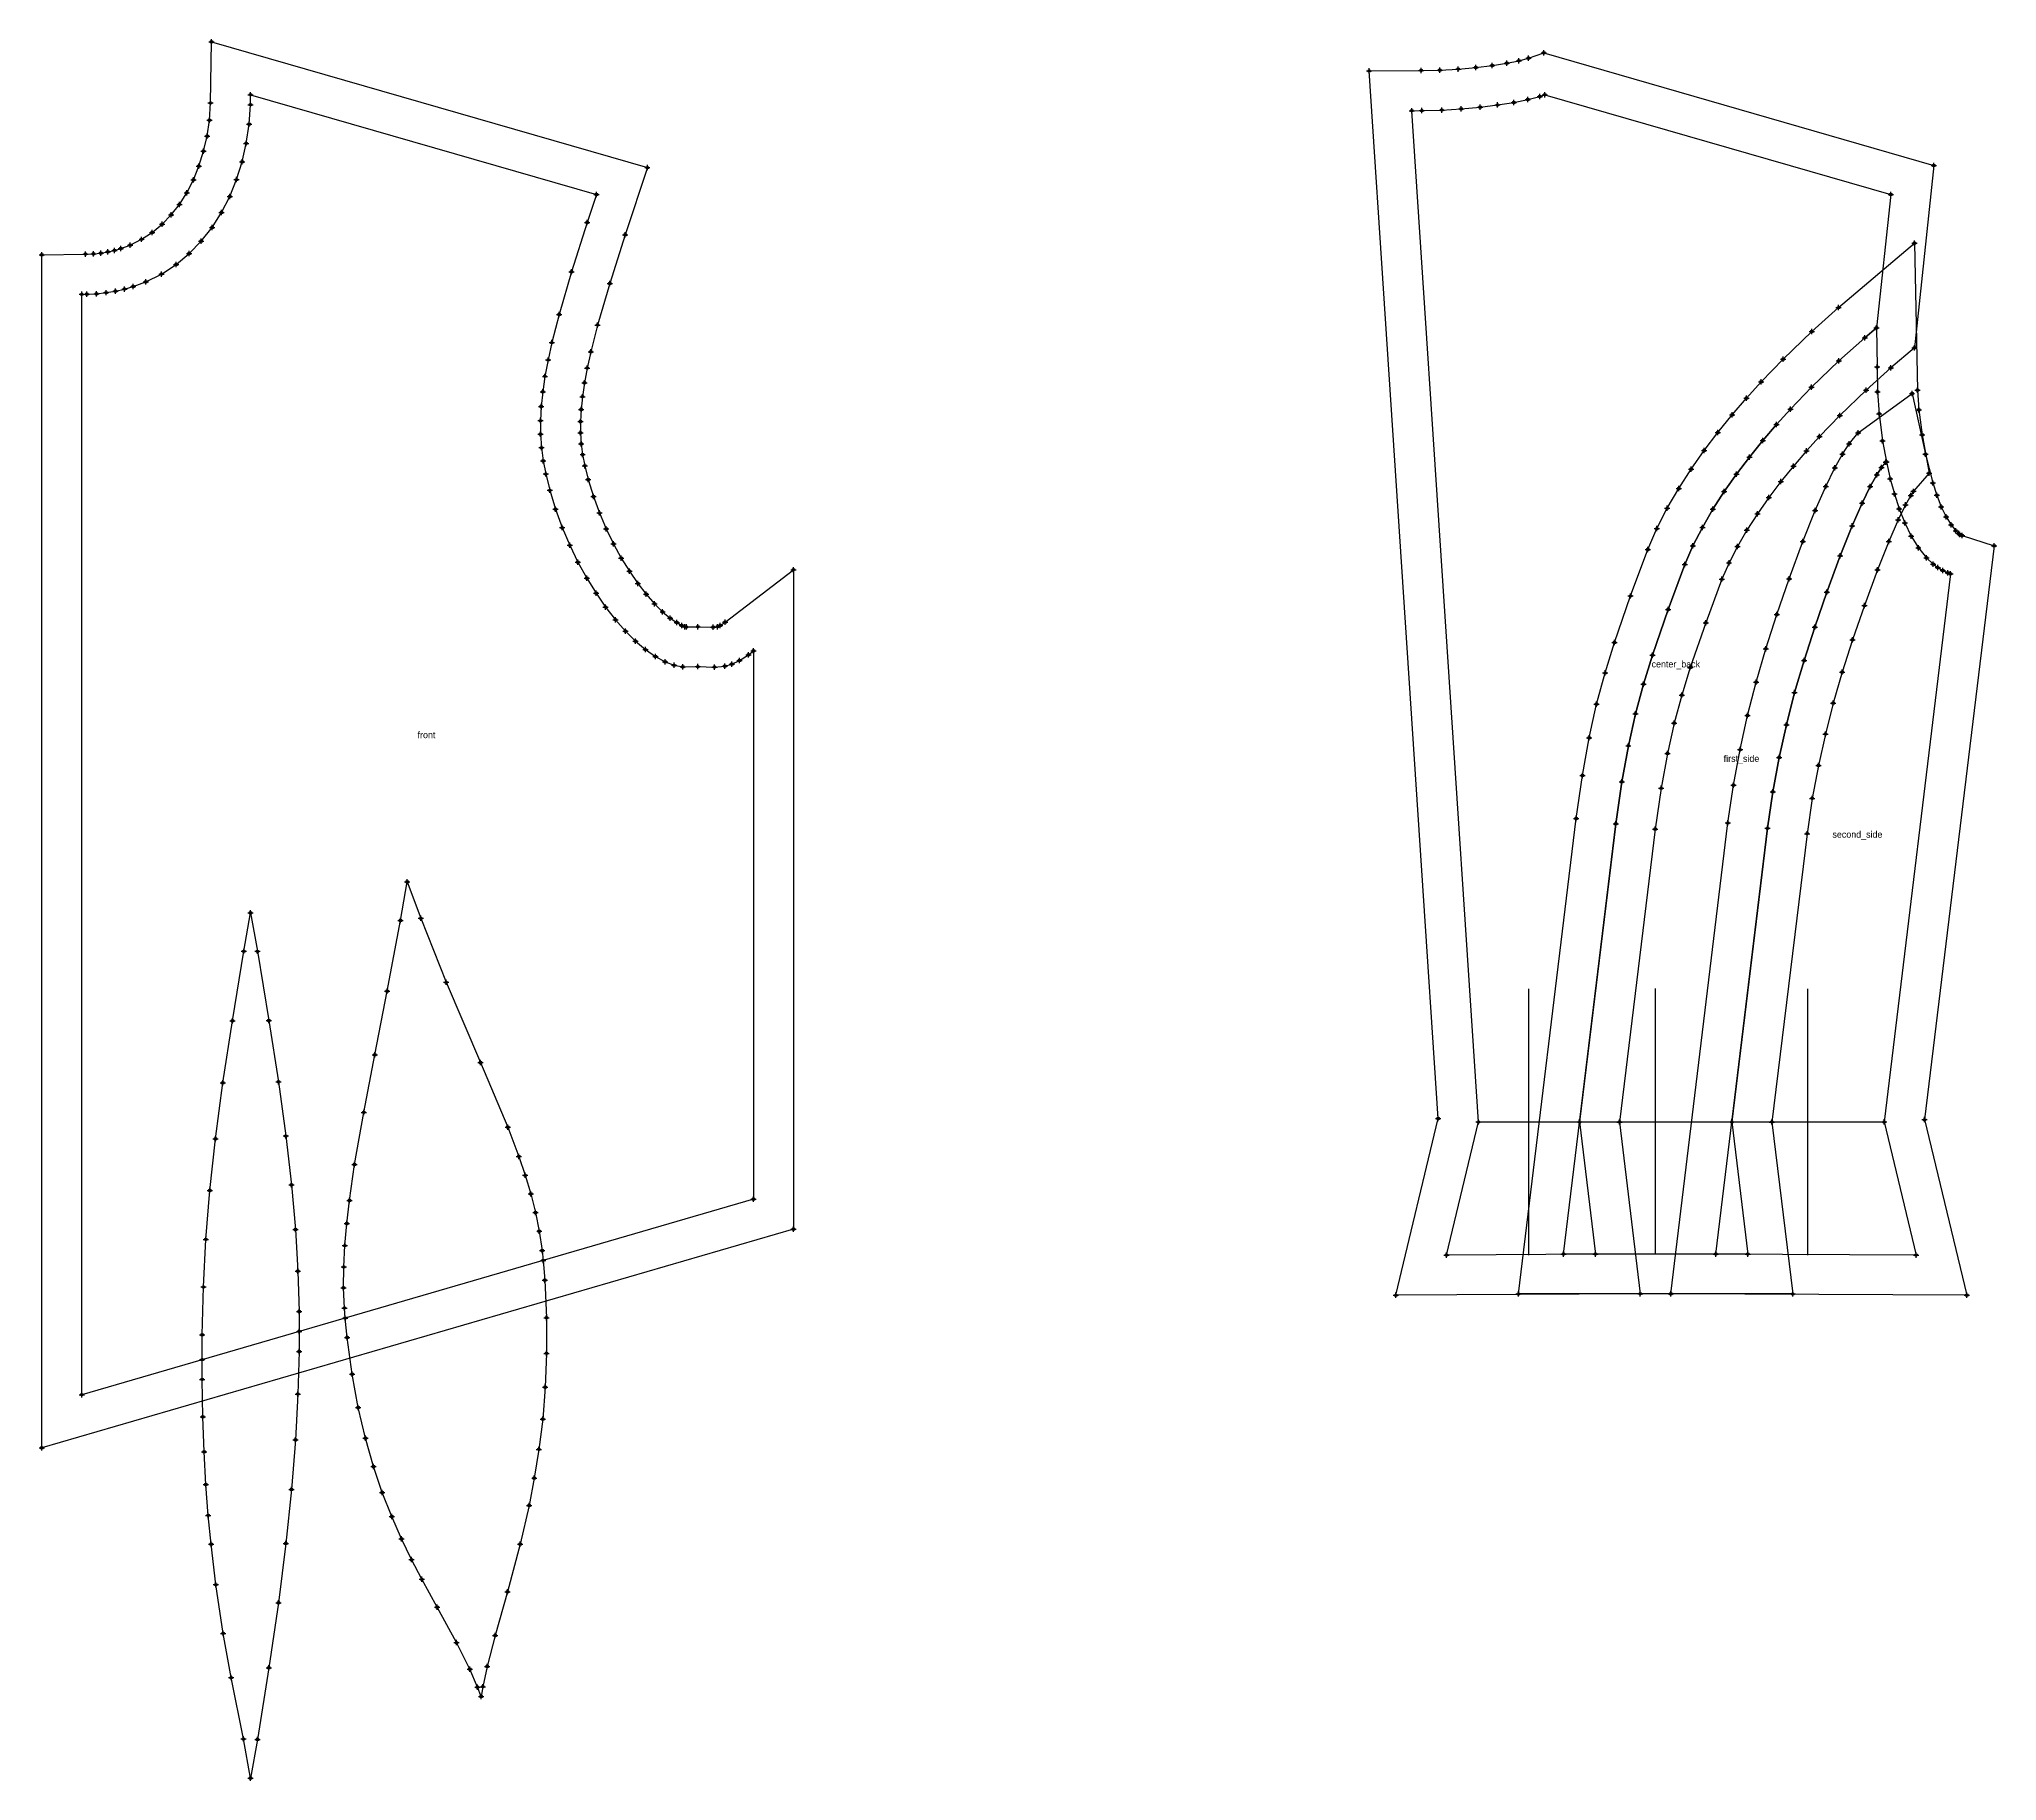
# Model space of a CAD drawing. Extents: x -1 to 769, y -1 to 1480.
# Drawn here: x 17 to 753, y 826 to 1480 of the extents above; entities that cross this region are included whole.
import ezdxf

# ---------------------------------------------------------------- set-up
doc = ezdxf.new("R2010")
doc.units = 0
doc.header["$PDMODE"] = 34
for name, color, linetype in [('1', 250, 'CONTINUOUS'), ('11', 250, 'CONTINUOUS'), ('14', 250, 'CONTINUOUS'), ('15', 250, 'CONTINUOUS'), ('2', 250, 'CONTINUOUS'), ('3', 250, 'CONTINUOUS'), ('7', 250, 'CONTINUOUS'), ('8', 250, 'CONTINUOUS'), ('84', 250, 'CONTINUOUS'), ('85', 250, 'CONTINUOUS'), ('86', 250, 'CONTINUOUS'), ('87', 250, 'CONTINUOUS')]:
    doc.layers.add(name, color=color, linetype=linetype)

# ---------------------------------------------------------------- blocks, each defined once
blk = doc.blocks.new('FRONT')
at = {"layer": '1'}
blk.add_lwpolyline([(18.34, 1398.99), (34.76, 1399.25), (37.71, 1399.3), (40.47, 1399.6), (43.12, 1400.05), (45.65, 1400.63), (48.01, 1401.32), (51.49, 1402.6), (55.87, 1404.78), (59.86, 1407.38), (63.56, 1410.44), (66.96, 1413.96), (70.07, 1417.92), (72.86, 1422.31), (75.32, 1427.1), (77.42, 1432.27), (79.17, 1437.89), (80.55, 1443.58), (81.33, 1449.54), (81.8, 1456.01), (82.07, 1478.99), (245.95, 1431.72), (237.64, 1406.45), (231.84, 1388.19), (227.26, 1372.57), (224.68, 1362.48), (223.33, 1356.43), (222.28, 1350.82), (221.52, 1345.65), (221.03, 1340.84), (220.81, 1336.35), (220.85, 1332.08), (221.12, 1327.96), (221.64, 1323.9), (222.43, 1319.73), (223.72, 1314.53), (225.68, 1308.12), (227.93, 1301.96), (230.45, 1296.02), (233.2, 1290.36), (236.14, 1285.03), (239.21, 1280.06), (242.37, 1275.51), (245.55, 1271.43), (248.69, 1267.86), (251.71, 1264.85), (254.52, 1262.47), (257, 1260.78), (258.91, 1259.67), (260.1, 1259.22), (260.63, 1259.12), (264.95, 1259.23), (270.68, 1259.08), (272.38, 1259.23), (273.33, 1259.66), (275.26, 1260.91), (300.84, 1280.65), (300.84, 1032.87), (18.34, 950.66), (18.34, 1398.99)], close=True, dxfattribs=at)
at = {"layer": '11'}
blk.add_lwpolyline([(132.36, 999.46), (132.36, 999.46), (132.06, 1003.21), (131.77, 1010.82), (131.83, 1018.63), (132.23, 1026.66), (132.95, 1034.97), (133.95, 1043.58), (135.91, 1057.13), (139.34, 1076.74), (143.49, 1098.34), (148.15, 1122.26), (153.14, 1148.83), (155.69, 1163.35), (155.69, 1163.35), (155.69, 1163.35), (160.81, 1149.65), (170.38, 1125.61), (183.2, 1095.46), (193.46, 1071.2), (197.65, 1060.2), (200.07, 1053.09), (202.18, 1046.09), (203.94, 1039.1), (205.35, 1032.05), (206.41, 1024.83), (206.78, 1021.12), (206.78, 1021.12), (206.78, 1021.12), (207.39, 1013.71), (208.06, 999.57), (208.1, 986.18), (207.59, 973.5), (206.61, 961.48), (205.21, 950.09), (203.47, 939.28), (201.47, 929), (198.12, 914.45), (193.33, 896.6), (188.72, 880.12), (185.76, 868.47), (184.12, 860.93), (183.45, 857.23), (183.45, 857.23), (183.45, 857.23), (182.12, 860.72), (179.18, 867.52), (174.26, 877.47), (166.95, 890.77), (161.2, 901.27), (157.35, 908.67), (153.54, 916.51), (149.85, 924.89), (146.31, 933.91), (143, 943.68), (139.96, 954.28), (137.26, 965.82), (134.95, 978.39), (133.09, 992.1), (132.36, 999.46)], close=True, dxfattribs=at)
at = {"layer": '14'}
blk.add_lwpolyline([(33.34, 1384.12), (35.24, 1384.14), (38.94, 1384.34), (42.55, 1384.74), (46.04, 1385.33), (49.43, 1386.11), (52.71, 1387.07), (57.44, 1388.81), (63.33, 1391.74), (68.78, 1395.29), (73.76, 1399.42), (78.28, 1404.08), (82.33, 1409.24), (85.89, 1414.84), (88.97, 1420.85), (91.55, 1427.21), (93.63, 1433.89), (95.21, 1440.84), (96.26, 1448.02), (96.79, 1455.38), (96.84, 1459.12), (226.84, 1421.62), (223.39, 1411.13), (217.49, 1392.57), (212.79, 1376.54), (210.09, 1365.97), (208.64, 1359.44), (207.48, 1353.3), (206.63, 1347.49), (206.07, 1341.96), (205.81, 1336.66), (205.85, 1331.53), (206.19, 1326.51), (206.82, 1321.56), (207.75, 1316.61), (209.27, 1310.48), (211.45, 1303.35), (213.97, 1296.44), (216.8, 1289.8), (219.88, 1283.46), (223.18, 1277.46), (226.66, 1271.84), (230.28, 1266.62), (233.99, 1261.85), (237.76, 1257.57), (241.55, 1253.81), (245.31, 1250.6), (249.01, 1248), (252.6, 1246.02), (256.05, 1244.71), (259.3, 1244.11), (264.93, 1244.22), (271.17, 1244.06), (275.11, 1244.42), (277.77, 1245.16), (280.65, 1246.52), (283.95, 1248.66), (285.84, 1250.12), (285.84, 1044.12), (33.34, 970.64), (33.34, 1384.12)], close=True, dxfattribs=at)
at = {"layer": '2'}
for p in [(82.07, 1478.99), (96.84, 1459.12), (245.95, 1431.72), (226.84, 1421.62), (18.34, 1398.99), (18.34, 1398.99), (33.34, 1384.12), (33.34, 1384.12), (300.84, 1280.65), (285.84, 1250.12), (155.69, 1163.35), (155.69, 1163.35), (155.69, 1163.35), (96.84, 1151.7), (96.84, 1151.7), (96.84, 1151.7), (285.84, 1044.12), (300.84, 1032.87), (206.78, 1021.12), (206.78, 1021.12), (206.78, 1021.12), (115.08, 994.43), (115.08, 994.43), (115.08, 994.43), (132.36, 999.46), (132.36, 999.46), (132.36, 999.46), (78.59, 983.81), (78.59, 983.81), (78.59, 983.81), (33.34, 970.64), (18.34, 950.66), (183.45, 857.23), (183.45, 857.23), (183.45, 857.23), (96.84, 826.55), (96.84, 826.55), (96.84, 826.55)]:
    blk.add_point(p, dxfattribs=at)
at = {"layer": '3'}
for p in [(81.8, 1456.01), (96.79, 1455.38), (80.55, 1443.58), (81.33, 1449.54), (96.26, 1448.02), (79.17, 1437.89), (95.21, 1440.84), (77.42, 1432.27), (93.63, 1433.89), (72.86, 1422.31), (75.32, 1427.1), (88.97, 1420.85), (91.55, 1427.21), (66.96, 1413.96), (70.07, 1417.92), (85.89, 1414.84), (59.86, 1407.38), (63.56, 1410.44), (82.33, 1409.24), (223.39, 1411.13), (237.64, 1406.45), (34.76, 1399.25), (37.71, 1399.3), (40.47, 1399.6), (43.12, 1400.05), (45.65, 1400.63), (48.01, 1401.32), (51.49, 1402.6), (55.87, 1404.78), (73.76, 1399.42), (78.28, 1404.08), (63.33, 1391.74), (68.78, 1395.29), (217.49, 1392.57), (35.24, 1384.14), (38.94, 1384.34), (42.55, 1384.74), (46.04, 1385.33), (49.43, 1386.11), (52.71, 1387.07), (57.44, 1388.81), (231.84, 1388.19), (212.79, 1376.54), (227.26, 1372.57), (210.09, 1365.97), (224.68, 1362.48), (208.64, 1359.44), (223.33, 1356.43), (206.63, 1347.49), (207.48, 1353.3), (222.28, 1350.82), (206.07, 1341.96), (221.03, 1340.84), (221.52, 1345.65), (205.81, 1336.66), (220.81, 1336.35), (220.85, 1332.08), (205.85, 1331.53), (206.19, 1326.51), (221.12, 1327.96), (206.82, 1321.56), (221.64, 1323.9), (222.43, 1319.73), (207.75, 1316.61), (209.27, 1310.48), (223.72, 1314.53), (211.45, 1303.35), (225.68, 1308.12), (213.97, 1296.44), (227.93, 1301.96), (230.45, 1296.02), (216.8, 1289.8), (233.2, 1290.36), (219.88, 1283.46), (236.14, 1285.03), (223.18, 1277.46), (239.21, 1280.06), (242.37, 1275.51), (226.66, 1271.84), (230.28, 1266.62), (245.55, 1271.43), (248.69, 1267.86), (233.99, 1261.85), (251.71, 1264.85), (254.52, 1262.47), (257, 1260.78), (258.91, 1259.67), (260.1, 1259.22), (260.63, 1259.12), (264.95, 1259.23), (270.68, 1259.08), (272.38, 1259.23), (273.33, 1259.66), (275.26, 1260.91), (237.76, 1257.57), (241.55, 1253.81), (245.31, 1250.6), (249.01, 1248), (252.6, 1246.02), (256.05, 1244.71), (259.3, 1244.11), (264.93, 1244.22), (271.17, 1244.06), (275.11, 1244.42), (277.77, 1245.16), (280.65, 1246.52), (283.95, 1248.66), (153.14, 1148.83), (160.81, 1149.65), (94.31, 1137.24), (99.37, 1137.24), (148.15, 1122.26), (170.38, 1125.61), (103.71, 1111.23), (89.96, 1111.12), (143.49, 1098.34), (183.2, 1095.46), (86.42, 1087.83), (107.26, 1088.26), (139.34, 1076.74), (110.06, 1067.85), (193.46, 1071.2), (83.62, 1066.78), (197.65, 1060.2), (135.91, 1057.13), (200.07, 1053.09), (81.5, 1047.37), (112.17, 1049.5), (202.18, 1046.09), (133.95, 1043.58), (203.94, 1039.1), (113.67, 1032.72), (132.95, 1034.97), (205.35, 1032.05), (80, 1029.02), (132.23, 1026.66), (206.41, 1024.83), (114.61, 1017.02), (131.83, 1018.63), (79.07, 1011.13), (131.77, 1010.82), (207.39, 1013.71), (115.05, 1001.92), (132.06, 1003.21), (208.06, 999.57), (78.63, 993.1), (115.05, 986.86), (133.09, 992.1), (208.1, 986.18), (78.62, 976.4), (134.95, 978.39), (207.59, 973.5), (114.61, 970.89), (137.26, 965.82), (78.87, 962.35), (206.61, 961.48), (113.67, 953.7), (139.96, 954.28), (205.21, 950.09), (79.35, 949.2), (143, 943.68), (80.04, 936.87), (112.17, 935.05), (203.47, 939.28), (146.31, 933.91), (201.47, 929), (80.92, 925.31), (149.85, 924.89), (81.96, 914.45), (110.06, 914.71), (153.54, 916.51), (198.12, 914.45), (157.35, 908.67), (83.75, 899.26), (161.2, 901.27), (107.26, 892.43), (166.95, 890.77), (193.33, 896.6), (86.52, 880.97), (174.26, 877.47), (188.72, 880.12), (185.76, 868.47), (89.53, 864.32), (103.71, 867.97), (179.18, 867.52), (182.12, 860.72), (184.12, 860.93), (94.1, 841.27), (99.37, 841.09)]:
    blk.add_point(p, dxfattribs=at)
at = {"layer": '7'}
blk.add_line((33.34, 970.64), (33.34, 1384.12), dxfattribs=at)
at = {"layer": '8', "linetype": 'DOT'}
blk.add_lwpolyline([(78.59, 983.81), (78.59, 983.81), (78.63, 993.1), (79.07, 1011.13), (80, 1029.02), (81.5, 1047.37), (83.62, 1066.78), (86.42, 1087.83), (89.96, 1111.12), (94.31, 1137.24), (96.84, 1151.7), (96.84, 1151.7), (96.84, 1151.7), (99.37, 1137.24), (103.71, 1111.23), (107.26, 1088.26), (110.06, 1067.85), (112.17, 1049.5), (113.67, 1032.72), (114.61, 1017.02), (115.05, 1001.92), (115.08, 994.43), (115.08, 994.43), (115.08, 994.43), (115.05, 986.86), (114.61, 970.89), (113.67, 953.7), (112.17, 935.05), (110.06, 914.71), (107.26, 892.43), (103.71, 867.97), (99.37, 841.09), (96.84, 826.55), (96.84, 826.55), (96.84, 826.55), (94.1, 841.27), (89.53, 864.32), (86.52, 880.97), (83.75, 899.26), (81.96, 914.45), (80.92, 925.31), (80.04, 936.87), (79.35, 949.2), (78.87, 962.35), (78.62, 976.4), (78.59, 983.81)], close=True, dxfattribs=at)
at = {"layer": '84'}
blk.add_lwpolyline([(18.34, 1398.99), (34.76, 1399.25), (37.71, 1399.3), (40.47, 1399.6), (43.12, 1400.05), (45.65, 1400.63), (48.01, 1401.32), (51.49, 1402.6), (55.87, 1404.78), (59.86, 1407.38), (63.56, 1410.44), (66.96, 1413.96), (70.07, 1417.92), (72.86, 1422.31), (75.32, 1427.1), (77.42, 1432.27), (79.17, 1437.89), (80.55, 1443.58), (81.33, 1449.54), (81.8, 1456.01), (82.07, 1478.99), (245.95, 1431.72), (237.64, 1406.45), (231.84, 1388.19), (227.26, 1372.57), (224.68, 1362.48), (223.33, 1356.43), (222.28, 1350.82), (221.52, 1345.65), (221.03, 1340.84), (220.81, 1336.35), (220.85, 1332.08), (221.12, 1327.96), (221.64, 1323.9), (222.43, 1319.73), (223.72, 1314.53), (225.68, 1308.12), (227.93, 1301.96), (230.45, 1296.02), (233.2, 1290.36), (236.14, 1285.03), (239.21, 1280.06), (242.37, 1275.51), (245.55, 1271.43), (248.69, 1267.86), (251.71, 1264.85), (254.52, 1262.47), (257, 1260.78), (258.91, 1259.67), (260.1, 1259.22), (260.63, 1259.12), (264.95, 1259.23), (270.68, 1259.08), (272.38, 1259.23), (273.33, 1259.66), (275.26, 1260.91), (300.84, 1280.65), (300.84, 1032.87), (18.34, 950.66), (18.34, 1398.99)], close=True, dxfattribs=at)
at = {"layer": '85'}
blk.add_lwpolyline([(78.59, 983.81), (78.59, 983.81), (78.63, 993.1), (79.07, 1011.13), (80, 1029.02), (81.5, 1047.37), (83.62, 1066.78), (86.42, 1087.83), (89.96, 1111.12), (94.31, 1137.24), (96.84, 1151.7), (96.84, 1151.7), (96.84, 1151.7), (99.37, 1137.24), (103.71, 1111.23), (107.26, 1088.26), (110.06, 1067.85), (112.17, 1049.5), (113.67, 1032.72), (114.61, 1017.02), (115.05, 1001.92), (115.08, 994.43), (115.08, 994.43), (115.08, 994.43), (115.05, 986.86), (114.61, 970.89), (113.67, 953.7), (112.17, 935.05), (110.06, 914.71), (107.26, 892.43), (103.71, 867.97), (99.37, 841.09), (96.84, 826.55), (96.84, 826.55), (96.84, 826.55), (94.1, 841.27), (89.53, 864.32), (86.52, 880.97), (83.75, 899.26), (81.96, 914.45), (80.92, 925.31), (80.04, 936.87), (79.35, 949.2), (78.87, 962.35), (78.62, 976.4), (78.59, 983.81)], close=True, dxfattribs=at)
at = {"layer": '86'}
blk.add_lwpolyline([(132.36, 999.46), (132.36, 999.46), (132.06, 1003.21), (131.77, 1010.82), (131.83, 1018.63), (132.23, 1026.66), (132.95, 1034.97), (133.95, 1043.58), (135.91, 1057.13), (139.34, 1076.74), (143.49, 1098.34), (148.15, 1122.26), (153.14, 1148.83), (155.69, 1163.35), (155.69, 1163.35), (155.69, 1163.35), (160.81, 1149.65), (170.38, 1125.61), (183.2, 1095.46), (193.46, 1071.2), (197.65, 1060.2), (200.07, 1053.09), (202.18, 1046.09), (203.94, 1039.1), (205.35, 1032.05), (206.41, 1024.83), (206.78, 1021.12), (206.78, 1021.12), (206.78, 1021.12), (207.39, 1013.71), (208.06, 999.57), (208.1, 986.18), (207.59, 973.5), (206.61, 961.48), (205.21, 950.09), (203.47, 939.28), (201.47, 929), (198.12, 914.45), (193.33, 896.6), (188.72, 880.12), (185.76, 868.47), (184.12, 860.93), (183.45, 857.23), (183.45, 857.23), (183.45, 857.23), (182.12, 860.72), (179.18, 867.52), (174.26, 877.47), (166.95, 890.77), (161.2, 901.27), (157.35, 908.67), (153.54, 916.51), (149.85, 924.89), (146.31, 933.91), (143, 943.68), (139.96, 954.28), (137.26, 965.82), (134.95, 978.39), (133.09, 992.1), (132.36, 999.46)], close=True, dxfattribs=at)
at = {"layer": '87'}
blk.add_lwpolyline([(33.34, 1384.12), (35.24, 1384.14), (38.94, 1384.34), (42.55, 1384.74), (46.04, 1385.33), (49.43, 1386.11), (52.71, 1387.07), (57.44, 1388.81), (63.33, 1391.74), (68.78, 1395.29), (73.76, 1399.42), (78.28, 1404.08), (82.33, 1409.24), (85.89, 1414.84), (88.97, 1420.85), (91.55, 1427.21), (93.63, 1433.89), (95.21, 1440.84), (96.26, 1448.02), (96.79, 1455.38), (96.84, 1459.12), (226.84, 1421.62), (223.39, 1411.13), (217.49, 1392.57), (212.79, 1376.54), (210.09, 1365.97), (208.64, 1359.44), (207.48, 1353.3), (206.63, 1347.49), (206.07, 1341.96), (205.81, 1336.66), (205.85, 1331.53), (206.19, 1326.51), (206.82, 1321.56), (207.75, 1316.61), (209.27, 1310.48), (211.45, 1303.35), (213.97, 1296.44), (216.8, 1289.8), (219.88, 1283.46), (223.18, 1277.46), (226.66, 1271.84), (230.28, 1266.62), (233.99, 1261.85), (237.76, 1257.57), (241.55, 1253.81), (245.31, 1250.6), (249.01, 1248), (252.6, 1246.02), (256.05, 1244.71), (259.3, 1244.11), (264.93, 1244.22), (271.17, 1244.06), (275.11, 1244.42), (277.77, 1245.16), (280.65, 1246.52), (283.95, 1248.66), (285.84, 1250.12), (285.84, 1044.12), (33.34, 970.64), (33.34, 1384.12)], close=True, dxfattribs=at)
at = {"layer": '15'}
blk.add_text('front', height=2.5, dxfattribs=at).set_placement((159.59, 1217.33))
blk = doc.blocks.new('FIRST_SIDE')
at = {"layer": '1'}
blk.add_lwpolyline([(722.32, 1403.37), (723.36, 1348.13), (723.89, 1340.75), (725.09, 1331.33), (727.74, 1316.91), (721.92, 1310.09), (720.92, 1308.55), (718.92, 1304.97), (716.15, 1299.32), (712.63, 1291.29), (708.37, 1280.57), (703.47, 1267.14), (699.01, 1254.28), (695.1, 1242.16), (691.71, 1230.52), (688.8, 1218.89), (686.13, 1207.05), (683.86, 1194.72), (681.87, 1181.44), (668.7, 1073.11), (676.48, 1008.49), (573.37, 1008.49), (595.08, 1187.16), (597.45, 1203.35), (599.99, 1217.46), (602.79, 1230.1), (605.94, 1241.83), (609.49, 1253.25), (615.57, 1270.76), (622, 1288.26), (625.44, 1296.08), (629.35, 1303.72), (633.66, 1311.17), (638.31, 1318.41), (643.24, 1325.43), (648.38, 1332.23), (653.7, 1338.8), (659.14, 1345.12), (664.66, 1351.2), (672.92, 1359.79), (683.66, 1370.13), (693.7, 1379.12), (722.32, 1403.37)], close=True, dxfattribs=at)
at = {"layer": '14'}
blk.add_lwpolyline([(707.97, 1371.55), (708.28, 1356.83), (708.37, 1347.47), (708.96, 1339.27), (710.26, 1329.03), (711.7, 1321.22), (709.87, 1319.08), (708.07, 1316.3), (705.63, 1311.93), (702.54, 1305.64), (698.79, 1297.07), (694.36, 1285.91), (689.34, 1272.17), (684.78, 1259.04), (680.76, 1246.56), (677.22, 1234.44), (674.13, 1222.38), (671.42, 1210.06), (669.06, 1197.19), (667, 1183.46), (653.59, 1073.12), (659.57, 1023.49), (590.3, 1023.49), (609.95, 1185.17), (612.25, 1200.93), (614.7, 1214.5), (617.37, 1226.53), (620.35, 1237.66), (623.74, 1248.56), (629.7, 1265.71), (635.92, 1282.64), (638.99, 1289.63), (642.53, 1296.54), (646.47, 1303.35), (650.77, 1310.04), (655.36, 1316.59), (660.2, 1322.98), (665.22, 1329.18), (670.38, 1335.18), (675.63, 1340.96), (683.53, 1349.19), (693.86, 1359.13), (703.56, 1367.81), (707.97, 1371.55)], close=True, dxfattribs=at)
at = {"layer": '2'}
for p in [(722.32, 1403.37), (722.32, 1403.37), (693.7, 1379.12), (707.97, 1371.55), (707.97, 1371.55), (703.56, 1367.81), (711.7, 1321.22), (727.74, 1316.91), (694.36, 1285.91), (708.37, 1280.57), (615.57, 1270.76), (629.7, 1265.71), (667, 1183.46), (681.87, 1181.44), (596.32, 1073.12), (653.59, 1073.12), (653.59, 1073.12), (668.7, 1073.11), (590.3, 1023.49), (659.57, 1023.49), (573.37, 1008.49), (676.48, 1008.49)]:
    blk.add_point(p, dxfattribs=at)
at = {"layer": '3'}
for p in [(683.66, 1370.13), (672.92, 1359.79), (693.86, 1359.13), (708.28, 1356.83), (664.66, 1351.2), (683.53, 1349.19), (708.37, 1347.47), (723.36, 1348.13), (659.14, 1345.12), (675.63, 1340.96), (723.89, 1340.75), (648.38, 1332.23), (653.7, 1338.8), (670.38, 1335.18), (708.96, 1339.27), (643.24, 1325.43), (665.22, 1329.18), (710.26, 1329.03), (725.09, 1331.33), (638.31, 1318.41), (660.2, 1322.98), (709.87, 1319.08), (633.66, 1311.17), (650.77, 1310.04), (655.36, 1316.59), (705.63, 1311.93), (708.07, 1316.3), (721.92, 1310.09), (629.35, 1303.72), (646.47, 1303.35), (702.54, 1305.64), (718.92, 1304.97), (720.92, 1308.55), (625.44, 1296.08), (642.53, 1296.54), (698.79, 1297.07), (716.15, 1299.32), (622, 1288.26), (638.99, 1289.63), (712.63, 1291.29), (635.92, 1282.64), (689.34, 1272.17), (703.47, 1267.14), (684.78, 1259.04), (609.49, 1253.25), (699.01, 1254.28), (623.74, 1248.56), (680.76, 1246.56), (605.94, 1241.83), (620.35, 1237.66), (695.1, 1242.16), (602.79, 1230.1), (677.22, 1234.44), (691.71, 1230.52), (617.37, 1226.53), (674.13, 1222.38), (599.99, 1217.46), (614.7, 1214.5), (688.8, 1218.89), (671.42, 1210.06), (686.13, 1207.05), (597.45, 1203.35), (612.25, 1200.93), (669.06, 1197.19), (683.86, 1194.72), (595.08, 1187.16), (609.95, 1185.17)]:
    blk.add_point(p, dxfattribs=at)
at = {"layer": '7'}
blk.add_line((624.96, 1023.29), (624.96, 1123.29), dxfattribs=at)
at = {"layer": '8', "linetype": 'DASHDOT2'}
blk.add_lwpolyline([(596.32, 1073.12), (653.59, 1073.12)], dxfattribs=at)
at = {"layer": '84'}
blk.add_lwpolyline([(722.32, 1403.37), (723.36, 1348.13), (723.89, 1340.75), (725.09, 1331.33), (727.74, 1316.91), (721.92, 1310.09), (720.92, 1308.55), (718.92, 1304.97), (716.15, 1299.32), (712.63, 1291.29), (708.37, 1280.57), (703.47, 1267.14), (699.01, 1254.28), (695.1, 1242.16), (691.71, 1230.52), (688.8, 1218.89), (686.13, 1207.05), (683.86, 1194.72), (681.87, 1181.44), (668.7, 1073.11), (676.48, 1008.49), (573.37, 1008.49), (595.08, 1187.16), (597.45, 1203.35), (599.99, 1217.46), (602.79, 1230.1), (605.94, 1241.83), (609.49, 1253.25), (615.57, 1270.76), (622, 1288.26), (625.44, 1296.08), (629.35, 1303.72), (633.66, 1311.17), (638.31, 1318.41), (643.24, 1325.43), (648.38, 1332.23), (653.7, 1338.8), (659.14, 1345.12), (664.66, 1351.2), (672.92, 1359.79), (683.66, 1370.13), (693.7, 1379.12), (722.32, 1403.37)], close=True, dxfattribs=at)
at = {"layer": '85'}
blk.add_lwpolyline([(596.32, 1073.12), (653.59, 1073.12)], dxfattribs=at)
at = {"layer": '87'}
blk.add_lwpolyline([(707.97, 1371.55), (708.28, 1356.83), (708.37, 1347.47), (708.96, 1339.27), (710.26, 1329.03), (711.7, 1321.22), (709.87, 1319.08), (708.07, 1316.3), (705.63, 1311.93), (702.54, 1305.64), (698.79, 1297.07), (694.36, 1285.91), (689.34, 1272.17), (684.78, 1259.04), (680.76, 1246.56), (677.22, 1234.44), (674.13, 1222.38), (671.42, 1210.06), (669.06, 1197.19), (667, 1183.46), (653.59, 1073.12), (659.57, 1023.49), (590.3, 1023.49), (609.95, 1185.17), (612.25, 1200.93), (614.7, 1214.5), (617.37, 1226.53), (620.35, 1237.66), (623.74, 1248.56), (629.7, 1265.71), (635.92, 1282.64), (638.99, 1289.63), (642.53, 1296.54), (646.47, 1303.35), (650.77, 1310.04), (655.36, 1316.59), (660.2, 1322.98), (665.22, 1329.18), (670.38, 1335.18), (675.63, 1340.96), (683.53, 1349.19), (693.86, 1359.13), (703.56, 1367.81), (707.97, 1371.55)], close=True, dxfattribs=at)
at = {"layer": '15'}
blk.add_text('first_side', height=2.5, dxfattribs=at).set_placement((650.55, 1208.43))
blk = doc.blocks.new('CENTER_BACK')
at = {"layer": '1'}
blk.add_lwpolyline([(517.32, 1468.04), (536.82, 1468.27), (543.9, 1468.36), (550.79, 1468.78), (557.39, 1469.37), (563.51, 1470.11), (568.97, 1470.98), (573.57, 1471.91), (577.13, 1472.85), (582.95, 1474.85), (729.58, 1432.55), (722.25, 1363.99), (713.41, 1356.5), (704.07, 1348.14), (694.15, 1338.58), (686.59, 1330.72), (681.62, 1325.25), (676.74, 1319.57), (672.01, 1313.73), (667.48, 1307.76), (663.23, 1301.68), (659.28, 1295.54), (655.71, 1289.36), (652.54, 1283.19), (649.83, 1277.03), (643.82, 1260.66), (637.99, 1243.87), (634.76, 1233.49), (631.94, 1222.96), (629.4, 1211.54), (627.06, 1198.51), (624.81, 1183.17), (611.43, 1073.11), (619.21, 1008.6), (527.27, 1008), (543.21, 1074.41), (517.32, 1468.04)], close=True, dxfattribs=at)
at = {"layer": '14'}
blk.add_lwpolyline([(533.34, 1453.12), (537.09, 1453.14), (544.58, 1453.37), (551.92, 1453.82), (558.96, 1454.45), (565.58, 1455.26), (571.63, 1456.21), (576.98, 1457.29), (581.49, 1458.49), (583.34, 1459.12), (713.32, 1421.62), (707.97, 1371.55), (703.56, 1367.81), (693.86, 1359.13), (683.53, 1349.19), (675.63, 1340.96), (670.38, 1335.18), (665.22, 1329.18), (660.2, 1322.98), (655.36, 1316.59), (650.77, 1310.04), (646.47, 1303.35), (642.53, 1296.54), (638.99, 1289.63), (635.92, 1282.64), (629.7, 1265.71), (623.74, 1248.56), (620.35, 1237.66), (617.37, 1226.53), (614.7, 1214.5), (612.25, 1200.93), (609.95, 1185.17), (596.32, 1073.12), (602.3, 1023.49), (546.32, 1023.12), (558.32, 1073.12), (533.34, 1453.12)], close=True, dxfattribs=at)
at = {"layer": '2'}
for p in [(582.95, 1474.85), (517.32, 1468.04), (517.32, 1468.04), (583.34, 1459.12), (533.34, 1453.12), (533.34, 1453.12), (729.58, 1432.55), (713.32, 1421.62), (707.97, 1371.55), (722.25, 1363.99), (635.92, 1282.64), (649.83, 1277.03), (609.95, 1185.17), (624.81, 1183.17), (543.21, 1074.41), (558.32, 1073.12), (558.32, 1073.12), (596.32, 1073.12), (596.32, 1073.12), (611.43, 1073.11), (546.32, 1023.12), (602.3, 1023.49), (619.21, 1008.6), (527.27, 1008)]:
    blk.add_point(p, dxfattribs=at)
at = {"layer": '3'}
for p in [(573.57, 1471.91), (577.13, 1472.85), (536.82, 1468.27), (543.9, 1468.36), (550.79, 1468.78), (557.39, 1469.37), (563.51, 1470.11), (568.97, 1470.98), (576.98, 1457.29), (581.49, 1458.49), (537.09, 1453.14), (544.58, 1453.37), (551.92, 1453.82), (558.96, 1454.45), (565.58, 1455.26), (571.63, 1456.21), (703.56, 1367.81), (693.86, 1359.13), (713.41, 1356.5), (683.53, 1349.19), (704.07, 1348.14), (675.63, 1340.96), (670.38, 1335.18), (694.15, 1338.58), (665.22, 1329.18), (681.62, 1325.25), (686.59, 1330.72), (660.2, 1322.98), (676.74, 1319.57), (650.77, 1310.04), (655.36, 1316.59), (672.01, 1313.73), (646.47, 1303.35), (667.48, 1307.76), (642.53, 1296.54), (659.28, 1295.54), (663.23, 1301.68), (638.99, 1289.63), (655.71, 1289.36), (652.54, 1283.19), (629.7, 1265.71), (643.82, 1260.66), (623.74, 1248.56), (637.99, 1243.87), (620.35, 1237.66), (634.76, 1233.49), (617.37, 1226.53), (631.94, 1222.96), (614.7, 1214.5), (629.4, 1211.54), (612.25, 1200.93), (627.06, 1198.51)]:
    blk.add_point(p, dxfattribs=at)
at = {"layer": '7'}
blk.add_line((577.32, 1023.12), (577.32, 1123.12), dxfattribs=at)
at = {"layer": '8', "linetype": 'DASHDOT2'}
blk.add_lwpolyline([(558.32, 1073.12), (596.32, 1073.12)], dxfattribs=at)
at = {"layer": '84'}
blk.add_lwpolyline([(517.32, 1468.04), (536.82, 1468.27), (543.9, 1468.36), (550.79, 1468.78), (557.39, 1469.37), (563.51, 1470.11), (568.97, 1470.98), (573.57, 1471.91), (577.13, 1472.85), (582.95, 1474.85), (729.58, 1432.55), (722.25, 1363.99), (713.41, 1356.5), (704.07, 1348.14), (694.15, 1338.58), (686.59, 1330.72), (681.62, 1325.25), (676.74, 1319.57), (672.01, 1313.73), (667.48, 1307.76), (663.23, 1301.68), (659.28, 1295.54), (655.71, 1289.36), (652.54, 1283.19), (649.83, 1277.03), (643.82, 1260.66), (637.99, 1243.87), (634.76, 1233.49), (631.94, 1222.96), (629.4, 1211.54), (627.06, 1198.51), (624.81, 1183.17), (611.43, 1073.11), (619.21, 1008.6), (527.27, 1008), (543.21, 1074.41), (517.32, 1468.04)], close=True, dxfattribs=at)
at = {"layer": '85'}
blk.add_lwpolyline([(558.32, 1073.12), (596.32, 1073.12)], dxfattribs=at)
at = {"layer": '87'}
blk.add_lwpolyline([(533.34, 1453.12), (537.09, 1453.14), (544.58, 1453.37), (551.92, 1453.82), (558.96, 1454.45), (565.58, 1455.26), (571.63, 1456.21), (576.98, 1457.29), (581.49, 1458.49), (583.34, 1459.12), (713.32, 1421.62), (707.97, 1371.55), (703.56, 1367.81), (693.86, 1359.13), (683.53, 1349.19), (675.63, 1340.96), (670.38, 1335.18), (665.22, 1329.18), (660.2, 1322.98), (655.36, 1316.59), (650.77, 1310.04), (646.47, 1303.35), (642.53, 1296.54), (638.99, 1289.63), (635.92, 1282.64), (629.7, 1265.71), (623.74, 1248.56), (620.35, 1237.66), (617.37, 1226.53), (614.7, 1214.5), (612.25, 1200.93), (609.95, 1185.17), (596.32, 1073.12), (602.3, 1023.49), (546.32, 1023.12), (558.32, 1073.12), (533.34, 1453.12)], close=True, dxfattribs=at)
at = {"layer": '15'}
blk.add_text('center_back', height=2.5, dxfattribs=at).set_placement((623.45, 1243.92))
blk = doc.blocks.new('SECOND_SIDE')
at = {"layer": '1'}
blk.add_lwpolyline([(721.33, 1346.83), (726.44, 1324.04), (729.12, 1313.23), (730.62, 1308.62), (732.35, 1304.26), (734.18, 1300.5), (736.02, 1297.49), (737.78, 1295.27), (738.87, 1294.25), (739.32, 1293.92), (740.15, 1293.49), (752.22, 1289.62), (726.07, 1074), (741.9, 1008.03), (630.64, 1008.57), (652.14, 1185.48), (654.26, 1199.65), (656.71, 1213.02), (659.53, 1225.85), (662.76, 1238.41), (666.42, 1250.96), (670.56, 1263.79), (675.2, 1277.2), (680.34, 1291.26), (684.95, 1302.85), (688.93, 1311.95), (692.34, 1318.9), (695.22, 1324.06), (697.74, 1327.93), (701.1, 1332.05), (721.33, 1346.83)], close=True, dxfattribs=at)
at = {"layer": '14'}
blk.add_lwpolyline([(711.7, 1321.22), (713.13, 1314.83), (714.69, 1309.1), (716.51, 1303.53), (718.61, 1298.21), (721, 1293.29), (723.71, 1288.87), (726.73, 1285.07), (729.24, 1282.73), (731.01, 1281.41), (732.87, 1280.31), (734.82, 1279.45), (735.84, 1279.12), (710.85, 1073.12), (722.85, 1023.12), (647.57, 1023.49), (667, 1183.46), (669.06, 1197.19), (671.42, 1210.06), (674.13, 1222.38), (677.22, 1234.44), (680.76, 1246.56), (684.78, 1259.04), (689.34, 1272.17), (694.36, 1285.91), (698.79, 1297.07), (702.54, 1305.64), (705.63, 1311.93), (708.07, 1316.3), (709.87, 1319.08), (711.5, 1321.07), (711.7, 1321.22)], close=True, dxfattribs=at)
at = {"layer": '2'}
for p in [(721.33, 1346.83), (721.33, 1346.83), (701.1, 1332.05), (711.5, 1321.07), (711.7, 1321.22), (711.7, 1321.22), (752.22, 1289.62), (675.2, 1277.2), (735.84, 1279.12), (689.34, 1272.17), (653.59, 1073.12), (710.85, 1073.12), (710.85, 1073.12), (726.07, 1074), (647.57, 1023.49), (722.85, 1023.12), (630.64, 1008.57), (741.9, 1008.03)]:
    blk.add_point(p, dxfattribs=at)
at = {"layer": '3'}
for p in [(697.74, 1327.93), (692.34, 1318.9), (695.22, 1324.06), (709.87, 1319.08), (726.44, 1324.04), (688.93, 1311.95), (705.63, 1311.93), (708.07, 1316.3), (713.13, 1314.83), (729.12, 1313.23), (684.95, 1302.85), (702.54, 1305.64), (714.69, 1309.1), (716.51, 1303.53), (730.62, 1308.62), (732.35, 1304.26), (698.79, 1297.07), (718.61, 1298.21), (734.18, 1300.5), (736.02, 1297.49), (737.78, 1295.27), (680.34, 1291.26), (721, 1293.29), (723.71, 1288.87), (738.87, 1294.25), (739.32, 1293.92), (740.15, 1293.49), (694.36, 1285.91), (726.73, 1285.07), (729.24, 1282.73), (731.01, 1281.41), (732.87, 1280.31), (734.82, 1279.45), (670.56, 1263.79), (684.78, 1259.04), (666.42, 1250.96), (680.76, 1246.56), (662.76, 1238.41), (677.22, 1234.44), (659.53, 1225.85), (674.13, 1222.38), (656.71, 1213.02), (671.42, 1210.06), (654.26, 1199.65), (669.06, 1197.19), (652.14, 1185.48), (667, 1183.46)]:
    blk.add_point(p, dxfattribs=at)
at = {"layer": '7'}
blk.add_line((682.22, 1023.12), (682.22, 1123.12), dxfattribs=at)
at = {"layer": '8', "linetype": 'DASHDOT2'}
blk.add_lwpolyline([(653.59, 1073.12), (710.85, 1073.12)], dxfattribs=at)
at = {"layer": '84'}
blk.add_lwpolyline([(721.33, 1346.83), (726.44, 1324.04), (729.12, 1313.23), (730.62, 1308.62), (732.35, 1304.26), (734.18, 1300.5), (736.02, 1297.49), (737.78, 1295.27), (738.87, 1294.25), (739.32, 1293.92), (740.15, 1293.49), (752.22, 1289.62), (726.07, 1074), (741.9, 1008.03), (630.64, 1008.57), (652.14, 1185.48), (654.26, 1199.65), (656.71, 1213.02), (659.53, 1225.85), (662.76, 1238.41), (666.42, 1250.96), (670.56, 1263.79), (675.2, 1277.2), (680.34, 1291.26), (684.95, 1302.85), (688.93, 1311.95), (692.34, 1318.9), (695.22, 1324.06), (697.74, 1327.93), (701.1, 1332.05), (721.33, 1346.83)], close=True, dxfattribs=at)
at = {"layer": '85'}
blk.add_lwpolyline([(653.59, 1073.12), (710.85, 1073.12)], dxfattribs=at)
at = {"layer": '87'}
blk.add_lwpolyline([(711.7, 1321.22), (713.13, 1314.83), (714.69, 1309.1), (716.51, 1303.53), (718.61, 1298.21), (721, 1293.29), (723.71, 1288.87), (726.73, 1285.07), (729.24, 1282.73), (731.01, 1281.41), (732.87, 1280.31), (734.82, 1279.45), (735.84, 1279.12), (710.85, 1073.12), (722.85, 1023.12), (647.57, 1023.49), (667, 1183.46), (669.06, 1197.19), (671.42, 1210.06), (674.13, 1222.38), (677.22, 1234.44), (680.76, 1246.56), (684.78, 1259.04), (689.34, 1272.17), (694.36, 1285.91), (698.79, 1297.07), (702.54, 1305.64), (705.63, 1311.93), (708.07, 1316.3), (709.87, 1319.08), (711.5, 1321.07), (711.7, 1321.22)], close=True, dxfattribs=at)
at = {"layer": '15'}
blk.add_text('second_side', height=2.5, dxfattribs=at).set_placement((691.43, 1179.93))

msp = doc.modelspace()

# ---------------------------------------------------------------- block references
at = {"layer": '1'}
for name in ['FRONT', 'CENTER_BACK', 'FIRST_SIDE', 'SECOND_SIDE']:
    msp.add_blockref(name, (0, 0), dxfattribs=at)

doc.saveas('drawing.dxf')
